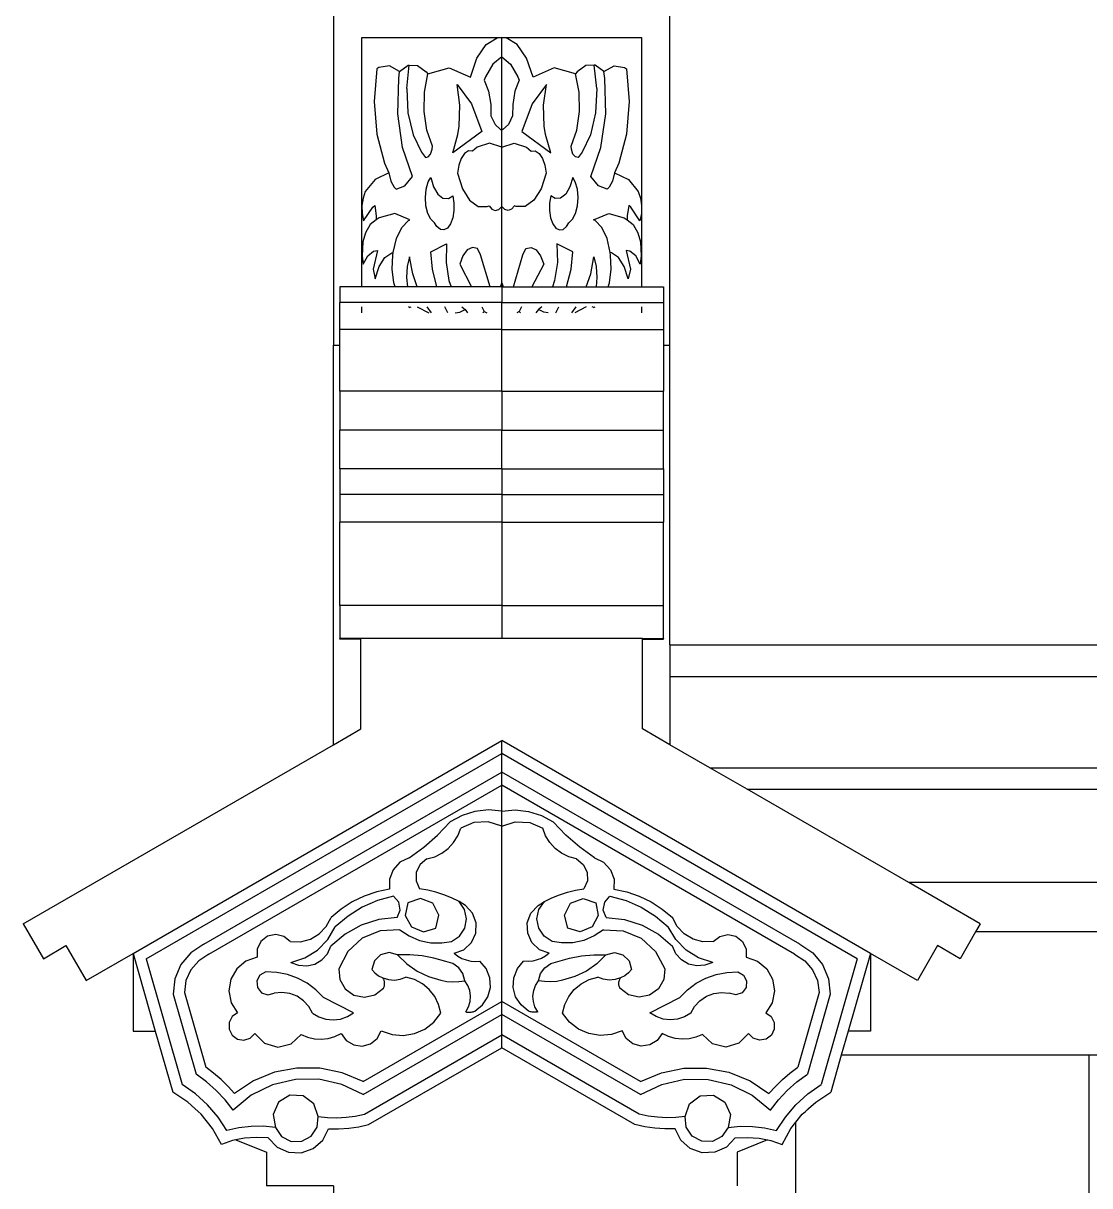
# Model space of a CAD drawing. Extents: x -24961 to 905641, y -154323 to 635957.
# Drawn here: x 405259 to 406528, y -99484 to -98101 of the extents above; entities that cross this region are included whole.
import ezdxf

# ---------------------------------------------------------------- set-up
doc = ezdxf.new("R2010")
doc.units = 0
doc.header["$LTSCALE"] = 1000
doc.header["$MEASUREMENT"] = 0
doc.layers.add('WALL', color=9, linetype='Continuous')
doc.layers.add('建筑_瓦', color=8, linetype='Continuous')

msp = doc.modelspace()

# ---------------------------------------------------------------- linework, layer by layer
for p, q in [((405628.2, -98084.5), (405628.2, -98484.5)), ((406028.2, -98484.5), (406028.2, -98084.5)), ((405661.9, -98318.3), (405661.9, -98118.2)), ((405661.9, -98118.2), (405828.2, -98118.2)), ((405809.8, -98126.5), (405822.8, -98118.7)), ((405822.8, -98118.7), (405828.2, -98118.2)), ((405833.7, -98118.7), (405828.2, -98118.2)), ((405828.2, -98141.2), (405828.2, -98118.2)), ((405828.2, -98118.2), (405994.6, -98118.2)), ((405846.7, -98126.5), (405833.7, -98118.7)), ((405994.6, -98118.2), (405994.6, -98318.3)), ((405798.8, -98142.7), (405809.8, -98126.5)), ((405857.7, -98142.7), (405846.7, -98126.5)), ((405791, -98165.4), (405798.8, -98142.7)), ((405828.2, -98141.2), (405817.6, -98150)), ((405828.2, -98228.5), (405828.2, -98141.2)), ((405828.2, -98141.2), (405838.8, -98150)), ((405865.5, -98165.4), (405857.7, -98142.7)), ((405679.7, -98155.5), (405676.5, -98194.3)), ((405682.1, -98154), (405679.7, -98155.5)), ((405694.6, -98151.8), (405682.1, -98154)), ((405706.7, -98158.7), (405694.6, -98151.8)), ((405705.7, -98166.9), (405706.7, -98158.7)), ((405706.7, -98158.7), (405717.1, -98151.2)), ((405715.2, -98179.1), (405718.2, -98151.2)), ((405717.1, -98151.2), (405718.2, -98151.2)), ((405718.2, -98151.2), (405728.1, -98151.4)), ((405728.1, -98151.4), (405738.5, -98159.1)), ((405736.3, -98183.2), (405740.4, -98161.5)), ((405738.5, -98159.1), (405740.4, -98161.5)), ((405740.4, -98161.5), (405765.8, -98154.5)), ((405765.8, -98154.5), (405791, -98165.4)), ((405817.6, -98150), (405809, -98165.2)), ((405838.8, -98150), (405847.5, -98165.2)), ((405890.6, -98154.5), (405865.5, -98165.4)), ((405916.1, -98161.5), (405890.6, -98154.5)), ((405918, -98159.1), (405916.1, -98161.5)), ((405920.2, -98183.2), (405916.1, -98161.5)), ((405928.3, -98151.4), (405918, -98159.1)), ((405938.3, -98151.2), (405928.3, -98151.4)), ((405941.3, -98179.1), (405938.3, -98151.2)), ((405939.4, -98151.2), (405938.3, -98151.2)), ((405949.7, -98158.7), (405939.4, -98151.2)), ((405949.7, -98158.7), (405961.8, -98151.8)), ((405950.8, -98166.9), (405949.7, -98158.7)), ((405961.8, -98151.8), (405974.3, -98154)), ((405974.3, -98154), (405976.7, -98155.5)), ((405976.7, -98155.5), (405980, -98194.3)), ((405704.5, -98208.9), (405705.7, -98166.9)), ((405778.4, -98198.6), (405775.1, -98174.2)), ((405775.1, -98174.2), (405792.1, -98197)), ((405809, -98165.2), (405807.5, -98168.9)), ((405807.5, -98168.9), (405812.6, -98182.1)), ((405848.9, -98168.9), (405843.9, -98182.1)), ((405847.5, -98165.2), (405848.9, -98168.9)), ((405881.4, -98174.2), (405864.4, -98197)), ((405878, -98198.6), (405881.4, -98174.2)), ((405952, -98208.9), (405950.8, -98166.9)), ((405715.2, -98179.1), (405716.7, -98207.8)), ((405735.8, -98206.4), (405736.3, -98183.2)), ((405812.6, -98182.1), (405815.2, -98197.9)), ((405843.9, -98182.1), (405841.3, -98197.9)), ((405920.6, -98206.4), (405920.2, -98183.2)), ((405941.3, -98179.1), (405939.7, -98207.8)), ((405676.5, -98194.3), (405679.7, -98233.1)), ((405777.7, -98223.9), (405778.4, -98198.6)), ((405792.1, -98197), (405804.4, -98230)), ((405815.2, -98197.9), (405815.4, -98211.3)), ((405841.3, -98197.9), (405841.1, -98211.3)), ((405864.4, -98197), (405852, -98230)), ((405878.8, -98223.9), (405878, -98198.6)), ((405980, -98194.3), (405976.8, -98233.1)), ((405710.2, -98249.3), (405704.5, -98208.9)), ((405716.7, -98207.8), (405722.8, -98233.9)), ((405739.1, -98228.7), (405735.8, -98206.4)), ((405815.4, -98211.3), (405820.4, -98221.6)), ((405841.1, -98211.3), (405836.1, -98221.6)), ((405917.4, -98228.7), (405920.6, -98206.4)), ((405939.7, -98207.8), (405933.7, -98233.9)), ((405946.2, -98249.3), (405952, -98208.9)), ((405745.7, -98247.5), (405739.1, -98228.7)), ((405804.4, -98230), (405769.9, -98255.4)), ((405776.2, -98233.6), (405777.7, -98223.9)), ((405820.4, -98221.6), (405826.8, -98227.9)), ((405826.8, -98227.9), (405828.2, -98228.5)), ((405829.6, -98227.9), (405828.2, -98228.5)), ((405828.2, -98248.8), (405828.2, -98228.5)), ((405836.1, -98221.6), (405829.6, -98227.9)), ((405852, -98230), (405886.6, -98255.4)), ((405880.3, -98233.6), (405878.8, -98223.9)), ((405910.7, -98247.5), (405917.4, -98228.7)), ((405679.7, -98233.1), (405688.9, -98267.6)), ((405722.8, -98233.9), (405732.6, -98254.6)), ((405769.9, -98255.4), (405776.2, -98233.6)), ((405813.5, -98243.8), (405798.9, -98248.9)), ((405828.2, -98248.8), (405813.5, -98243.8)), ((405828.2, -98248.8), (405842.9, -98243.8)), ((405842.9, -98243.8), (405857.6, -98248.9)), ((405886.6, -98255.4), (405880.3, -98233.6)), ((405933.7, -98233.9), (405923.9, -98254.6)), ((405976.8, -98233.1), (405967.5, -98267.6)), ((405722.2, -98283.5), (405710.2, -98249.3)), ((405732.6, -98254.6), (405737.4, -98260.9)), ((405740.7, -98260.4), (405743.5, -98257)), ((405743.5, -98257), (405745.3, -98251.3)), ((405745.3, -98251.3), (405745.7, -98247.5)), ((405783.8, -98256.2), (405779.8, -98262.1)), ((405788.5, -98253.3), (405783.8, -98256.2)), ((405793.3, -98253.6), (405788.5, -98253.3)), ((405798.9, -98248.9), (405793.3, -98253.6)), ((405828.2, -98319.2), (405828.2, -98248.8)), ((405857.6, -98248.9), (405863.1, -98253.6)), ((405863.1, -98253.6), (405868, -98253.3)), ((405868, -98253.3), (405872.7, -98256.2)), ((405872.7, -98256.2), (405876.7, -98262.1)), ((405911.1, -98251.3), (405910.7, -98247.5)), ((405913, -98257), (405911.1, -98251.3)), ((405915.8, -98260.4), (405913, -98257)), ((405923.9, -98254.6), (405919.1, -98260.9)), ((405934.3, -98283.5), (405946.2, -98249.3)), ((405688.9, -98267.6), (405694.1, -98279.3)), ((405737.4, -98260.9), (405740.7, -98260.4)), ((405777, -98270.2), (405775.6, -98279.8)), ((405779.8, -98262.1), (405777, -98270.2)), ((405876.7, -98262.1), (405879.5, -98270.2)), ((405879.5, -98270.2), (405880.9, -98279.8)), ((405919.1, -98260.9), (405915.8, -98260.4)), ((405967.5, -98267.6), (405962.4, -98279.3)), ((405677.6, -98287.2), (405665.9, -98301.5)), ((405694.1, -98279.3), (405677.6, -98287.2)), ((405694.1, -98279.3), (405696.4, -98289.1)), ((405713.1, -98294.6), (405722.2, -98283.5)), ((405740.8, -98290.1), (405743.7, -98284.7)), ((405743.7, -98284.7), (405747.2, -98296)), ((405775.6, -98279.8), (405781.5, -98298.3)), ((405880.9, -98279.8), (405875, -98298.3)), ((405912.8, -98284.7), (405909.3, -98296)), ((405915.7, -98290.1), (405912.8, -98284.7)), ((405943.3, -98294.6), (405934.3, -98283.5)), ((405962.4, -98279.3), (405960.1, -98289.1)), ((405962.4, -98279.3), (405978.9, -98287.2)), ((405978.9, -98287.2), (405990.6, -98301.5)), ((405696.4, -98289.1), (405700.3, -98296.3)), ((405700.3, -98296.3), (405702.7, -98298.6)), ((405702.7, -98298.6), (405713.1, -98294.6)), ((405737.4, -98308.7), (405738.3, -98298.8)), ((405738.3, -98298.8), (405740.8, -98290.1)), ((405747.2, -98296), (405752.2, -98304.5)), ((405781.5, -98298.3), (405790, -98311.9)), ((405875, -98298.3), (405866.5, -98311.9)), ((405909.3, -98296), (405904.3, -98304.5)), ((405918.2, -98298.8), (405915.7, -98290.1)), ((405919.1, -98308.7), (405918.2, -98298.8)), ((405953.7, -98298.6), (405943.3, -98294.6)), ((405956.2, -98296.3), (405953.7, -98298.6)), ((405960.1, -98289.1), (405956.2, -98296.3)), ((405663.2, -98309.3), (405661.9, -98318.3)), ((405665.9, -98301.5), (405663.2, -98309.3)), ((405738.1, -98318.7), (405737.4, -98308.7)), ((405752.2, -98304.5), (405758.3, -98309.3)), ((405758.3, -98309.3), (405764.9, -98309.7)), ((405764.9, -98309.7), (405769.9, -98306.8)), ((405769.9, -98306.8), (405771.4, -98315.3)), ((405771.4, -98315.3), (405771.4, -98324.3)), ((405790, -98311.9), (405800.2, -98319.2)), ((405866.5, -98311.9), (405856.3, -98319.2)), ((405885.1, -98315.3), (405885, -98324.3)), ((405886.6, -98306.8), (405885.1, -98315.3)), ((405891.6, -98309.7), (405886.6, -98306.8)), ((405898.2, -98309.3), (405891.6, -98309.7)), ((405904.3, -98304.5), (405898.2, -98309.3)), ((405918.4, -98318.7), (405919.1, -98308.7)), ((405990.6, -98301.5), (405993.3, -98309.3)), ((405993.3, -98309.3), (405994.6, -98318.3)), ((405661.9, -98318.3), (405662.1, -98327.8)), ((405661.9, -98414.9), (405661.9, -98318.3)), ((405662.1, -98327.8), (405663.8, -98336.6)), ((405663.8, -98336.6), (405674.7, -98320.3)), ((405674.7, -98320.3), (405677.1, -98318.1)), ((405677.1, -98318.1), (405678.9, -98330.3)), ((405700.9, -98327.5), (405682.5, -98332.8)), ((405719, -98335.3), (405700.9, -98327.5)), ((405740.3, -98327.6), (405738.1, -98318.7)), ((405743.9, -98334.5), (405740.3, -98327.6)), ((405771.4, -98324.3), (405770.1, -98332.8)), ((405800.2, -98319.2), (405811, -98319.3)), ((405811, -98319.3), (405813.1, -98318.5)), ((405813.1, -98318.5), (405816.6, -98322.7)), ((405816.6, -98322.7), (405820.6, -98324.3)), ((405820.6, -98324.3), (405824.6, -98323.1)), ((405824.6, -98323.1), (405828.2, -98319.2)), ((405831.8, -98323.1), (405828.2, -98319.2)), ((405828.2, -98410.2), (405828.2, -98319.2)), ((405835.9, -98324.3), (405831.8, -98323.1)), ((405839.9, -98322.7), (405835.9, -98324.3)), ((405843.4, -98318.5), (405839.9, -98322.7)), ((405845.5, -98319.3), (405843.4, -98318.5)), ((405856.3, -98319.2), (405845.5, -98319.3)), ((405885, -98324.3), (405886.4, -98332.8)), ((405912.5, -98334.5), (405916.1, -98327.6)), ((405916.1, -98327.6), (405918.4, -98318.7)), ((405937.4, -98335.3), (405955.6, -98327.5)), ((405955.6, -98327.5), (405974, -98332.8)), ((405979.3, -98318.1), (405977.6, -98330.3)), ((405981.8, -98320.3), (405979.3, -98318.1)), ((405992.7, -98336.6), (405981.8, -98320.3)), ((405994.4, -98327.8), (405992.7, -98336.6)), ((405994.6, -98318.3), (405994.4, -98327.8)), ((405994.6, -98318.3), (405994.6, -98414.9)), ((405671.9, -98340.8), (405666.2, -98350.7)), ((405679, -98335.4), (405671.9, -98340.8)), ((405678.9, -98330.3), (405679, -98335.4)), ((405682.5, -98332.8), (405679, -98335.4)), ((405709.3, -98344.3), (405717.3, -98336.2)), ((405717.3, -98336.2), (405719, -98335.3)), ((405748.4, -98338.6), (405743.9, -98334.5)), ((405751.1, -98343.2), (405748.4, -98338.6)), ((405767.4, -98339.9), (405763.8, -98345)), ((405770.1, -98332.8), (405767.4, -98339.9)), ((405886.4, -98332.8), (405889.1, -98339.9)), ((405889.1, -98339.9), (405892.7, -98345)), ((405905.3, -98343.2), (405908.1, -98338.6)), ((405908.1, -98338.6), (405912.5, -98334.5)), ((405939.2, -98336.2), (405937.4, -98335.3)), ((405947.2, -98344.3), (405939.2, -98336.2)), ((405974, -98332.8), (405977.5, -98335.4)), ((405977.6, -98330.3), (405977.5, -98335.4)), ((405977.5, -98335.4), (405984.5, -98340.8)), ((405984.5, -98340.8), (405990.3, -98350.7)), ((405666.2, -98350.7), (405663, -98361.2)), ((405703, -98357.4), (405709.3, -98344.3)), ((405755.2, -98346.7), (405751.1, -98343.2)), ((405759.5, -98347.3), (405755.2, -98346.7)), ((405763.8, -98345), (405759.5, -98347.3)), ((405892.7, -98345), (405896.9, -98347.3)), ((405896.9, -98347.3), (405901.3, -98346.7)), ((405901.3, -98346.7), (405905.3, -98343.2)), ((405953.5, -98357.4), (405947.2, -98344.3)), ((405990.3, -98350.7), (405993.5, -98361.2)), ((405663, -98361.2), (405662.3, -98378.1)), ((405699.2, -98374), (405703, -98357.4)), ((405743.7, -98373.4), (405762.6, -98363.6)), ((405762.6, -98363.6), (405762.1, -98386)), ((405793.3, -98368), (405787.3, -98371)), ((405799.5, -98369.4), (405793.3, -98368)), ((405803, -98376.8), (405799.5, -98369.4)), ((405853.5, -98376.8), (405857, -98369.4)), ((405857, -98369.4), (405863.2, -98368)), ((405863.2, -98368), (405869.2, -98371)), ((405912.8, -98373.4), (405893.9, -98363.6)), ((405893.9, -98363.6), (405894.4, -98386)), ((405957.3, -98374), (405953.5, -98357.4)), ((405993.5, -98361.2), (405994.1, -98378.1)), ((405662.3, -98378.1), (405663.3, -98388)), ((405663.3, -98388), (405668.9, -98378)), ((405668.9, -98378), (405675.8, -98372.5)), ((405680.3, -98371.7), (405675.2, -98394.1)), ((405675.8, -98372.5), (405680.3, -98371.7)), ((405682.5, -98390.9), (405689.3, -98380.1)), ((405689.3, -98380.1), (405697.5, -98374.5)), ((405697.5, -98374.5), (405699.2, -98374)), ((405698, -98393.8), (405698.7, -98377.2)), ((405698.7, -98377.2), (405699.2, -98374)), ((405718.7, -98379.1), (405715.8, -98390.9)), ((405722.3, -98399.4), (405718.7, -98379.1)), ((405745.8, -98393.9), (405743.7, -98373.4)), ((405782, -98377.9), (405778.2, -98387.9)), ((405787.3, -98371), (405782, -98377.9)), ((405814.3, -98414.9), (405803, -98376.8)), ((405842.2, -98414.9), (405853.5, -98376.8)), ((405869.2, -98371), (405874.5, -98377.9)), ((405874.5, -98377.9), (405878.3, -98387.9)), ((405910.7, -98393.9), (405912.8, -98373.4)), ((405934.2, -98399.4), (405937.8, -98379.1)), ((405937.8, -98379.1), (405940.6, -98390.9)), ((405957.7, -98377.2), (405957.3, -98374)), ((405959, -98374.5), (405957.3, -98374)), ((405958.5, -98393.8), (405957.7, -98377.2)), ((405967.1, -98380.1), (405959, -98374.5)), ((405974, -98390.9), (405967.1, -98380.1)), ((405980.7, -98372.5), (405976.2, -98371.7)), ((405976.2, -98371.7), (405981.3, -98394.1)), ((405987.6, -98378), (405980.7, -98372.5)), ((405993.1, -98388), (405987.6, -98378)), ((405994.1, -98378.1), (405993.1, -98388)), ((405675.2, -98394.1), (405677.7, -98405.6)), ((405677.7, -98405.6), (405682.5, -98390.9)), ((405699.9, -98410), (405698, -98393.8)), ((405715.8, -98390.9), (405715, -98404)), ((405751, -98414.9), (405745.8, -98393.9)), ((405762.1, -98386), (405765.2, -98407.4)), ((405778.2, -98387.9), (405792.2, -98414.9)), ((405878.3, -98387.9), (405864.2, -98414.9)), ((405894.4, -98386), (405891.2, -98407.4)), ((405905.4, -98414.9), (405910.7, -98393.9)), ((405940.6, -98390.9), (405941.5, -98404)), ((405956.6, -98410), (405958.5, -98393.8)), ((405978.7, -98405.6), (405974, -98390.9)), ((405981.3, -98394.1), (405978.7, -98405.6)), ((405701.5, -98414.9), (405699.9, -98410)), ((405715, -98404), (405716.1, -98414.9)), ((405727.7, -98414.9), (405722.3, -98399.4)), ((405765.2, -98407.4), (405767.9, -98414.9)), ((405828.2, -98410.2), (405826.4, -98414.9)), ((405828.2, -98414.9), (405828.2, -98410.2)), ((405828.2, -98410.2), (405830.1, -98414.9)), ((405891.2, -98407.4), (405888.6, -98414.9)), ((405928.8, -98414.9), (405934.2, -98399.4)), ((405941.5, -98404), (405940.4, -98414.9)), ((405955, -98414.9), (405956.6, -98410)), ((405635.8, -98414.9), (405635.8, -98433.7)), ((405661.9, -98414.9), (405635.8, -98414.9)), ((405701.5, -98414.9), (405661.9, -98414.9)), ((405716.1, -98414.9), (405701.5, -98414.9)), ((405727.7, -98414.9), (405716.1, -98414.9)), ((405751, -98414.9), (405727.7, -98414.9)), ((405767.9, -98414.9), (405751, -98414.9)), ((405792.2, -98414.9), (405767.9, -98414.9)), ((405814.3, -98414.9), (405792.2, -98414.9)), ((405826.4, -98414.9), (405814.3, -98414.9)), ((405828.2, -98414.9), (405826.4, -98414.9)), ((405828.2, -98414.9), (405828.2, -98433.7)), ((405828.2, -98414.9), (405830.1, -98414.9)), ((405830.1, -98414.9), (405842.2, -98414.9)), ((405842.2, -98414.9), (405864.2, -98414.9)), ((405864.2, -98414.9), (405888.6, -98414.9)), ((405888.6, -98414.9), (405905.4, -98414.9)), ((405905.4, -98414.9), (405928.8, -98414.9)), ((405928.8, -98414.9), (405940.4, -98414.9)), ((405940.4, -98414.9), (405955, -98414.9)), ((405955, -98414.9), (405994.6, -98414.9)), ((405994.6, -98414.9), (406020.7, -98414.9)), ((406020.7, -98414.9), (406020.7, -98433.7)), ((405828.2, -98433.7), (405635.8, -98433.7)), ((405635.8, -98465.8), (405635.8, -98433.7)), ((405661.9, -98445.8), (405661.9, -98438.6)), ((405718.5, -98439.5), (405717.2, -98438.6)), ((405718.5, -98439.5), (405720.5, -98438.6)), ((405727.7, -98438.6), (405741.4, -98445.8)), ((405744.8, -98445.8), (405739.7, -98438.6)), ((405764.1, -98445.8), (405760.4, -98438.6)), ((405780.6, -98438.6), (405784.6, -98441.9)), ((405804.6, -98438.6), (405807.5, -98444.2)), ((405828.2, -98433.7), (406020.7, -98433.7)), ((405828.2, -98465.8), (405828.2, -98433.7)), ((405851.9, -98438.6), (405849, -98444.2)), ((405875.9, -98438.6), (405871.9, -98441.9)), ((405892.4, -98445.8), (405896.1, -98438.6)), ((405911.7, -98445.8), (405916.8, -98438.6)), ((405928.8, -98438.6), (405915, -98445.8)), ((405937.9, -98439.5), (405936, -98438.6)), ((405937.9, -98439.5), (405939.3, -98438.6)), ((405994.6, -98438.6), (405994.6, -98445.8)), ((406020.7, -98433.7), (406020.7, -98465.8)), ((405773, -98445.8), (405778.2, -98445.2)), ((405778.2, -98445.2), (405784.6, -98441.9)), ((405784.6, -98441.9), (405787.6, -98445.8)), ((405805.9, -98445.8), (405807.5, -98444.2)), ((405807.5, -98444.2), (405810.4, -98445.8)), ((405849, -98444.2), (405846, -98445.8)), ((405850.6, -98445.8), (405849, -98444.2)), ((405871.9, -98441.9), (405868.9, -98445.8)), ((405878.2, -98445.2), (405871.9, -98441.9)), ((405883.5, -98445.8), (405878.2, -98445.2)), ((405828.2, -98465.8), (405635.8, -98465.8)), ((405635.8, -98484.5), (405635.8, -98465.8)), ((405828.2, -98539.1), (405828.2, -98465.8)), ((405828.2, -98465.8), (406020.7, -98465.8)), ((406020.7, -98465.8), (406020.7, -98484.5)), ((405628.2, -98484.5), (405635.8, -98484.5)), ((405628.2, -98959.7), (405628.2, -98484.5)), ((405635.8, -98539.1), (405635.8, -98484.5)), ((406020.7, -98484.5), (406028.2, -98484.5)), ((406020.7, -98484.5), (406020.7, -98539.1)), ((406028.2, -98840.9), (406028.2, -98484.5)), ((405828.2, -98539.1), (405635.8, -98539.1)), ((405635.8, -98539.1), (405635.8, -98585.4)), ((405828.2, -98539.1), (405828.2, -98585.4)), ((405828.2, -98539.1), (406020.7, -98539.1)), ((406020.7, -98585.4), (406020.7, -98539.1)), ((405828.2, -98585.4), (405635.8, -98585.4)), ((405635.8, -98631.6), (405635.8, -98585.4)), ((405828.2, -98585.4), (406020.7, -98585.4)), ((405828.2, -98631.6), (405828.2, -98585.4)), ((406020.7, -98631.6), (406020.7, -98585.4)), ((405635.8, -98631.6), (405635.8, -98662)), ((405828.2, -98631.6), (405635.8, -98631.6)), ((405828.2, -98631.6), (406020.7, -98631.6)), ((405828.2, -98631.6), (405828.2, -98662)), ((406020.7, -98631.6), (406020.7, -98662)), ((405828.2, -98662), (405635.8, -98662)), ((405635.8, -98662), (405635.8, -98695.1)), ((405828.2, -98662), (406020.7, -98662)), ((405828.2, -98662), (405828.2, -98695.1)), ((406020.7, -98662), (406020.7, -98695.1)), ((405828.2, -98695.1), (405635.8, -98695.1)), ((405635.8, -98793.9), (405635.8, -98695.1)), ((405828.2, -98695.1), (406020.7, -98695.1)), ((405828.2, -98695.1), (405828.2, -98793.9)), ((406020.7, -98793.9), (406020.7, -98695.1)), ((405828.2, -98793.9), (405635.8, -98793.9)), ((405635.8, -98793.9), (405635.8, -98833.4)), ((405828.2, -98793.9), (406020.7, -98793.9)), ((405828.2, -98793.9), (405828.2, -98833.4)), ((406020.7, -98833.4), (406020.7, -98793.9)), ((405635.8, -98833.7), (405635.8, -98833.4)), ((405660.7, -98833.4), (405635.8, -98833.4)), ((405660.7, -98833.7), (405635.8, -98833.7)), ((405635.8, -98834), (405635.8, -98833.7)), ((405660.7, -98834), (405635.8, -98834)), ((405828.2, -98833.4), (405660.7, -98833.4)), ((405660.7, -98833.7), (405660.7, -98833.4)), ((405660.7, -98834), (405660.7, -98833.7)), ((405660.7, -98941), (405660.7, -98834)), ((405995.7, -98833.4), (405828.2, -98833.4)), ((405995.7, -98833.4), (406020.7, -98833.4)), ((405995.7, -98833.7), (405995.7, -98833.4)), ((405995.7, -98833.7), (406020.7, -98833.7)), ((405995.7, -98834), (405995.7, -98833.7)), ((405995.7, -98834), (406020.7, -98834)), ((405995.7, -98941), (405995.7, -98834)), ((406020.7, -98833.4), (406020.7, -98833.7)), ((406020.7, -98834), (406020.7, -98833.7)), ((406028.2, -98840.9), (431128.2, -98840.9)), ((406028.2, -98840.9), (406028.2, -98878.5)), ((406028.2, -98878.5), (431128.2, -98878.5)), ((406028.2, -98878.5), (406028.2, -98959.7)), ((405628.2, -98959.7), (405660.7, -98941)), ((406028.2, -98959.7), (405995.7, -98941)), ((405259, -99172.9), (405628.2, -98959.7)), ((405389.6, -99208), (405828.2, -98954.8)), ((405828.2, -98970.1), (405828.2, -98954.8)), ((406266.9, -99208), (405828.2, -98954.8)), ((406075.9, -98987.2), (406028.2, -98959.7)), ((405405.2, -99214.4), (405828.2, -98970.1)), ((405828.2, -98992.5), (405828.2, -98970.1)), ((406251.2, -99214.4), (405828.2, -98970.1)), ((405473.7, -99197.2), (405828.2, -98992.5)), ((405828.2, -99007.9), (405828.2, -98992.5)), ((406182.7, -99197.2), (405828.2, -98992.5)), ((406075.9, -98987.2), (431080.6, -98987.2)), ((406120.1, -99012.8), (406075.9, -98987.2)), ((405479.8, -99209), (405828.2, -99007.9)), ((405828.2, -99038.7), (405828.2, -99007.9)), ((406176.7, -99209), (405828.2, -99007.9)), ((406120.1, -99012.8), (431036.3, -99012.8)), ((406312.5, -99123.8), (406120.1, -99012.8)), ((405781, -99043.9), (405767, -99051.6)), ((405796.3, -99039), (405781, -99043.9)), ((405812.3, -99037.3), (405796.3, -99039)), ((405828.2, -99038.7), (405812.3, -99037.3)), ((405828.2, -99038.7), (405844.2, -99037.3)), ((405828.2, -99056.7), (405828.2, -99038.7)), ((405844.2, -99037.3), (405860.2, -99039)), ((405860.2, -99039), (405875.4, -99043.9)), ((405875.4, -99043.9), (405889.5, -99051.6)), ((405751.9, -99067.3), (405767, -99051.6)), ((405776, -99068.1), (405779.5, -99059.2)), ((405795, -99052.2), (405779.5, -99059.2)), ((405812, -99051.3), (405795, -99052.2)), ((405828.2, -99056.7), (405812, -99051.3)), ((405828.2, -99056.7), (405844.4, -99051.3)), ((405828.2, -99265.4), (405828.2, -99056.7)), ((405844.4, -99051.3), (405861.5, -99052.2)), ((405861.5, -99052.2), (405877, -99059.2)), ((405880.4, -99068.1), (405877, -99059.2)), ((405904.6, -99067.3), (405889.5, -99051.6)), ((405735.5, -99081.5), (405751.9, -99067.3)), ((405771, -99076.2), (405776, -99068.1)), ((405885.4, -99076.2), (405880.4, -99068.1)), ((405921, -99081.5), (405904.6, -99067.3)), ((405718, -99094.4), (405735.5, -99081.5)), ((405748.5, -99093.1), (405757, -99088.9)), ((405757, -99088.9), (405764.6, -99083.2)), ((405764.6, -99083.2), (405771, -99076.2)), ((405891.9, -99083.2), (405885.4, -99076.2)), ((405899.5, -99088.9), (405891.9, -99083.2)), ((405908, -99093.1), (405899.5, -99088.9)), ((405938.5, -99094.4), (405921, -99081.5)), ((405707.1, -99099.5), (405699, -99108.4)), ((405718, -99094.4), (405707.1, -99099.5)), ((405731.2, -99102.1), (405726.6, -99111.4)), ((405739.3, -99095.7), (405731.2, -99102.1)), ((405739.3, -99095.7), (405748.5, -99093.1)), ((405917.2, -99095.7), (405908, -99093.1)), ((405917.2, -99095.7), (405925.3, -99102.1)), ((405925.3, -99102.1), (405929.9, -99111.4)), ((405938.5, -99094.4), (405949.4, -99099.5)), ((405949.4, -99099.5), (405957.5, -99108.4)), ((405699, -99108.4), (405694.7, -99119.6)), ((405726.6, -99111.4), (405726.4, -99121.7)), ((405929.9, -99111.4), (405930.1, -99121.7)), ((405957.5, -99108.4), (405961.8, -99119.6)), ((405694.7, -99119.6), (405694.9, -99131.6)), ((405726.4, -99121.7), (405730.6, -99131.2)), ((405740.4, -99132.8), (405730.6, -99131.2)), ((405916.1, -99132.8), (405925.8, -99131.2)), ((405930.1, -99121.7), (405925.8, -99131.2)), ((405961.8, -99119.6), (405961.6, -99131.6)), ((430844, -99123.8), (406312.5, -99123.8)), ((406397.4, -99172.9), (406312.5, -99123.8)), ((405664.7, -99140), (405650.5, -99146.8)), ((405680.4, -99145.2), (405662.2, -99153.1)), ((405679.5, -99134.9), (405664.7, -99140)), ((405694.9, -99131.6), (405679.5, -99134.9)), ((405699.5, -99139.9), (405680.4, -99145.2)), ((405705.8, -99147), (405699.5, -99139.9)), ((405731.4, -99142.6), (405716.4, -99148)), ((405746.3, -99148.4), (405731.4, -99142.6)), ((405750, -99135.1), (405740.4, -99132.8)), ((405759.4, -99138.2), (405750, -99135.1)), ((405768.5, -99141.9), (405759.4, -99138.2)), ((405777.4, -99146.4), (405768.5, -99141.9)), ((405879.1, -99146.4), (405887.9, -99141.9)), ((405887.9, -99141.9), (405897.1, -99138.2)), ((405897.1, -99138.2), (405906.5, -99135.1)), ((405906.5, -99135.1), (405916.1, -99132.8)), ((405910.2, -99148.4), (405925.1, -99142.6)), ((405925.1, -99142.6), (405940.1, -99148)), ((405950.7, -99147), (405957, -99139.9)), ((405957, -99139.9), (405976.1, -99145.2)), ((405961.6, -99131.6), (405976.9, -99134.9)), ((405976.1, -99145.2), (405994.3, -99153.1)), ((405976.9, -99134.9), (405991.8, -99140)), ((405991.8, -99140), (406005.9, -99146.8)), ((405637.3, -99155.3), (405625.2, -99165.3)), ((405650.5, -99146.8), (405637.3, -99155.3)), ((405662.2, -99153.1), (405645.4, -99163.6)), ((405704, -99165.4), (405707.5, -99156.4)), ((405707.5, -99156.4), (405705.8, -99147)), ((405716.4, -99148), (405713.5, -99163.1)), ((405753.6, -99162.6), (405746.3, -99148.4)), ((405785.1, -99151), (405777.4, -99146.4)), ((405784, -99155.6), (405777.4, -99146.4)), ((405786.4, -99166.8), (405784, -99155.6)), ((405793.5, -99160), (405785.1, -99151)), ((405863, -99160), (405871.4, -99151)), ((405870.1, -99166.8), (405872.5, -99155.6)), ((405871.4, -99151), (405879.1, -99146.4)), ((405872.5, -99155.6), (405879.1, -99146.4)), ((405902.9, -99162.6), (405910.2, -99148.4)), ((405940.1, -99148), (405942.9, -99163.1)), ((405949, -99156.4), (405950.7, -99147)), ((405952.4, -99165.4), (405949, -99156.4)), ((405994.3, -99153.1), (406011.1, -99163.6)), ((406005.9, -99146.8), (406019.2, -99155.3)), ((406019.2, -99155.3), (406031.3, -99165.3)), ((405259, -99172.9), (405283, -99214.3)), ((405619.5, -99176), (405625.2, -99165.3)), ((405645.4, -99163.6), (405630.2, -99176.3)), ((405682.1, -99167.8), (405661.1, -99174.5)), ((405704, -99165.4), (405682.1, -99167.8)), ((405713.5, -99163.1), (405720.8, -99176.6)), ((405749.7, -99178.1), (405753.6, -99162.6)), ((405784.3, -99178), (405786.4, -99166.8)), ((405797.8, -99171.6), (405793.5, -99160)), ((405797.4, -99183.9), (405797.8, -99171.6)), ((405858.6, -99171.6), (405863, -99160)), ((405859.1, -99183.9), (405858.6, -99171.6)), ((405872.2, -99178), (405870.1, -99166.8)), ((405906.8, -99178.1), (405902.9, -99162.6)), ((405942.9, -99163.1), (405935.7, -99176.6)), ((405952.4, -99165.4), (405974.4, -99167.8)), ((405974.4, -99167.8), (405995.4, -99174.5)), ((406011.1, -99163.6), (406026.3, -99176.3)), ((406037, -99176), (406031.3, -99165.3)), ((406397.4, -99172.9), (406391.9, -99182.5)), ((405559.3, -99185.6), (405549.6, -99187.7)), ((405569, -99187.8), (405559.3, -99185.6)), ((405600.6, -99191), (405611.1, -99184.8)), ((405611.1, -99184.8), (405619.5, -99176)), ((405621.2, -99191.4), (405630.2, -99176.3)), ((405641.9, -99185.2), (405625.1, -99199.5)), ((405661.1, -99174.5), (405641.9, -99185.2)), ((405683.8, -99181), (405662.3, -99190)), ((405707.1, -99179.8), (405683.8, -99181)), ((405707.1, -99179.8), (405718.2, -99187.3)), ((405720.8, -99176.6), (405735, -99182.5)), ((405735, -99182.5), (405749.7, -99178.1)), ((405777.9, -99187.5), (405784.3, -99178)), ((405792.3, -99195.1), (405797.4, -99183.9)), ((405864.2, -99195.1), (405859.1, -99183.9)), ((405878.6, -99187.5), (405872.2, -99178)), ((405921.5, -99182.5), (405906.8, -99178.1)), ((405935.7, -99176.6), (405921.5, -99182.5)), ((405949.4, -99179.8), (405938.3, -99187.3)), ((405949.4, -99179.8), (405972.6, -99181)), ((405972.6, -99181), (405994.1, -99190)), ((405995.4, -99174.5), (406014.6, -99185.2)), ((406014.6, -99185.2), (406031.3, -99199.5)), ((406035.3, -99191.4), (406026.3, -99176.3)), ((406045.4, -99184.8), (406037, -99176)), ((406055.9, -99191), (406045.4, -99184.8)), ((406087.5, -99187.8), (406097.2, -99185.6)), ((406097.2, -99185.6), (406106.9, -99187.7)), ((406391.9, -99182.5), (406373.5, -99214.3)), ((430764.6, -99182.5), (406391.9, -99182.5)), ((405283, -99214.3), (405309.8, -99198.8)), ((405309.8, -99198.8), (405333.7, -99240.3)), ((405473.7, -99197.2), (405458.3, -99207.2)), ((405541.8, -99193.9), (405537.4, -99202.8)), ((405549.6, -99187.7), (405541.8, -99193.9)), ((405576.7, -99194), (405569, -99187.8)), ((405576.7, -99194), (405588.9, -99194.2)), ((405588.9, -99194.2), (405600.6, -99191)), ((405608.9, -99204), (405621.2, -99191.4)), ((405621, -99208.4), (405625.1, -99199.5)), ((405662.3, -99190), (405645.1, -99205.7)), ((405718.2, -99187.3), (405730.5, -99192.6)), ((405730.5, -99192.6), (405743.7, -99195.4)), ((405743.7, -99195.4), (405757.1, -99195.6)), ((405757.1, -99195.6), (405768.3, -99193.7)), ((405768.3, -99193.7), (405777.9, -99187.5)), ((405783.2, -99203.6), (405792.3, -99195.1)), ((405873.3, -99203.6), (405864.2, -99195.1)), ((405888.1, -99193.7), (405878.6, -99187.5)), ((405899.4, -99195.6), (405888.1, -99193.7)), ((405912.8, -99195.4), (405899.4, -99195.6)), ((405925.9, -99192.6), (405912.8, -99195.4)), ((405938.3, -99187.3), (405925.9, -99192.6)), ((405994.1, -99190), (406011.3, -99205.7)), ((406035.5, -99208.4), (406031.3, -99199.5)), ((406047.6, -99204), (406035.3, -99191.4)), ((406067.6, -99194.2), (406055.9, -99191)), ((406079.8, -99194), (406067.6, -99194.2)), ((406079.8, -99194), (406087.5, -99187.8)), ((406106.9, -99187.7), (406114.7, -99193.9)), ((406114.7, -99193.9), (406119, -99202.8)), ((406182.7, -99197.2), (406198.2, -99207.2)), ((406346.7, -99198.8), (406322.7, -99240.3)), ((406373.5, -99214.3), (406346.7, -99198.8)), ((405333.7, -99240.3), (405389.6, -99208)), ((405389.6, -99208), (405389.6, -99300.5)), ((405389.6, -99208), (405416, -99300.5)), ((405405.2, -99214.4), (405448.1, -99364.2)), ((405458.3, -99207.2), (405446.5, -99221.4)), ((405479.8, -99209), (405467.8, -99216.7)), ((405537.4, -99212.7), (405523.9, -99217.4)), ((405537.4, -99202.8), (405537.4, -99212.7)), ((405577.3, -99218.7), (405594, -99213.2)), ((405594, -99213.2), (405608.9, -99204)), ((405614.3, -99215.7), (405621, -99208.4)), ((405645.1, -99205.7), (405634.3, -99226.3)), ((405684.2, -99209.8), (405676.7, -99217)), ((405694.3, -99207.1), (405684.2, -99209.8)), ((405704.4, -99209.7), (405694.3, -99207.1)), ((405704.4, -99209.7), (405715.2, -99220.3)), ((405718.9, -99209.8), (405704.4, -99209.7)), ((405733.4, -99211.1), (405718.9, -99209.8)), ((405747.6, -99213.7), (405733.4, -99211.1)), ((405761.6, -99217.5), (405747.6, -99213.7)), ((405771.7, -99207.9), (405783.2, -99203.6)), ((405771.7, -99207.9), (405776, -99211.2)), ((405776, -99211.2), (405780.8, -99213.9)), ((405780.8, -99213.9), (405786, -99215.8)), ((405875.6, -99213.9), (405870.5, -99215.8)), ((405884.8, -99207.9), (405873.3, -99203.6)), ((405880.4, -99211.2), (405875.6, -99213.9)), ((405884.8, -99207.9), (405880.4, -99211.2)), ((405894.9, -99217.5), (405908.8, -99213.7)), ((405908.8, -99213.7), (405923.1, -99211.1)), ((405923.1, -99211.1), (405937.6, -99209.8)), ((405937.6, -99209.8), (405952.1, -99209.7)), ((405952.1, -99209.7), (405941.3, -99220.3)), ((405952.1, -99209.7), (405962.2, -99207.1)), ((405962.2, -99207.1), (405972.2, -99209.8)), ((405972.2, -99209.8), (405979.8, -99217)), ((406011.3, -99205.7), (406022.2, -99226.3)), ((406042.2, -99215.7), (406035.5, -99208.4)), ((406062.5, -99213.2), (406047.6, -99204)), ((406079.2, -99218.7), (406062.5, -99213.2)), ((406119, -99202.8), (406119.1, -99212.7)), ((406119.1, -99212.7), (406132.5, -99217.4)), ((406176.7, -99209), (406188.7, -99216.7)), ((406198.2, -99207.2), (406210, -99221.4)), ((406251.2, -99214.4), (406208.4, -99364.2)), ((406266.9, -99208), (406240.4, -99300.5)), ((406266.9, -99208), (406266.9, -99300.5)), ((406322.7, -99240.3), (406266.9, -99208)), ((405446.5, -99221.4), (405439.4, -99238.3)), ((405458.4, -99227.4), (405452.6, -99240.4)), ((405467.8, -99216.7), (405458.4, -99227.4)), ((405513, -99226.4), (405506, -99238.7)), ((405523.9, -99217.4), (405513, -99226.4)), ((405577.3, -99218.7), (405586.4, -99222.2)), ((405586.4, -99222.2), (405596.3, -99222.9)), ((405596.3, -99222.9), (405605.8, -99220.7)), ((405605.8, -99220.7), (405614.3, -99215.7)), ((405634.3, -99226.3), (405635.5, -99239.1)), ((405676.7, -99217), (405673.6, -99227)), ((405673.6, -99227), (405677.4, -99231.1)), ((405715.2, -99220.3), (405727.6, -99229.1)), ((405769.9, -99220), (405761.6, -99217.5)), ((405777, -99225.1), (405769.9, -99220)), ((405782, -99232.1), (405777, -99225.1)), ((405786, -99215.8), (405791.3, -99217.1)), ((405791.3, -99217.1), (405796.8, -99217.5)), ((405796.8, -99217.5), (405802.3, -99217.2)), ((405809.7, -99226.1), (405802.3, -99217.2)), ((405814, -99236.9), (405809.7, -99226.1)), ((405842.5, -99236.9), (405846.8, -99226.1)), ((405846.8, -99226.1), (405854.2, -99217.2)), ((405859.7, -99217.5), (405854.2, -99217.2)), ((405865.2, -99217.1), (405859.7, -99217.5)), ((405870.5, -99215.8), (405865.2, -99217.1)), ((405874.5, -99232.1), (405879.5, -99225.1)), ((405879.5, -99225.1), (405886.5, -99220)), ((405886.5, -99220), (405894.9, -99217.5)), ((405941.3, -99220.3), (405928.9, -99229.1)), ((405982.8, -99227), (405979.1, -99231.1)), ((405979.8, -99217), (405982.8, -99227)), ((406022.2, -99226.3), (406021, -99239.1)), ((406050.6, -99220.7), (406042.2, -99215.7)), ((406060.2, -99222.9), (406050.6, -99220.7)), ((406070, -99222.2), (406060.2, -99222.9)), ((406079.2, -99218.7), (406070, -99222.2)), ((406132.5, -99217.4), (406143.5, -99226.4)), ((406143.5, -99226.4), (406150.5, -99238.7)), ((406188.7, -99216.7), (406198, -99227.4)), ((406198, -99227.4), (406203.9, -99240.4)), ((406210, -99221.4), (406217.1, -99238.3)), ((405439.4, -99238.3), (405437.5, -99256.6)), ((405452.6, -99240.4), (405450.7, -99254.5)), ((405506, -99238.7), (405503.7, -99252.7)), ((405540.6, -99233.8), (405536.9, -99240.8)), ((405536.9, -99240.8), (405537.5, -99248.6)), ((405547.6, -99230.1), (405540.6, -99233.8)), ((405560.5, -99230.7), (405547.6, -99230.1)), ((405573.2, -99233.2), (405560.5, -99230.7)), ((405585.3, -99237.5), (405573.2, -99233.2)), ((405596.7, -99243.6), (405585.3, -99237.5)), ((405635.5, -99239.1), (405641.9, -99250.2)), ((405677.4, -99231.1), (405681.8, -99234.6)), ((405681.8, -99234.6), (405686.8, -99237.2)), ((405687.2, -99237.8), (405686.8, -99237.2)), ((405686.8, -99237.2), (405693.5, -99239.2)), ((405687.6, -99238.5), (405687.2, -99237.8)), ((405687.9, -99239.1), (405687.6, -99238.5)), ((405688.2, -99239.8), (405687.9, -99239.1)), ((405688.5, -99240.6), (405688.2, -99239.8)), ((405688.6, -99241.3), (405688.5, -99240.6)), ((405688.8, -99242), (405688.6, -99241.3)), ((405688.9, -99242.8), (405688.8, -99242)), ((405693.5, -99239.2), (405700.5, -99239.7)), ((405700.5, -99239.7), (405707.5, -99238.8)), ((405707.5, -99238.8), (405714.1, -99236.3)), ((405724.3, -99239.2), (405714.1, -99236.3)), ((405733.8, -99244.2), (405724.3, -99239.2)), ((405727.6, -99229.1), (405741.3, -99235.6)), ((405741.3, -99235.6), (405755.8, -99239.8)), ((405755.8, -99239.8), (405762.9, -99241.3)), ((405762.9, -99241.3), (405770.1, -99241.8)), ((405770.1, -99241.8), (405777.3, -99241.6)), ((405777.3, -99241.6), (405784.4, -99240.5)), ((405784.4, -99240.5), (405782, -99232.1)), ((405787.9, -99246.1), (405784.4, -99240.5)), ((405814.7, -99248.5), (405814, -99236.9)), ((405841.8, -99248.5), (405842.5, -99236.9)), ((405868.5, -99246.1), (405872.1, -99240.5)), ((405872.1, -99240.5), (405874.5, -99232.1)), ((405879.2, -99241.6), (405872.1, -99240.5)), ((405886.4, -99241.8), (405879.2, -99241.6)), ((405893.6, -99241.3), (405886.4, -99241.8)), ((405900.7, -99239.8), (405893.6, -99241.3)), ((405915.2, -99235.6), (405900.7, -99239.8)), ((405928.9, -99229.1), (405915.2, -99235.6)), ((405922.7, -99244.2), (405932.1, -99239.2)), ((405932.1, -99239.2), (405942.4, -99236.3)), ((405949, -99238.8), (405942.4, -99236.3)), ((405956, -99239.7), (405949, -99238.8)), ((405963, -99239.2), (405956, -99239.7)), ((405969.7, -99237.2), (405963, -99239.2)), ((405967.6, -99242.8), (405967.7, -99242)), ((405967.7, -99242), (405967.8, -99241.3)), ((405967.8, -99241.3), (405968, -99240.6)), ((405968, -99240.6), (405968.3, -99239.8)), ((405968.3, -99239.8), (405968.6, -99239.1)), ((405968.6, -99239.1), (405968.9, -99238.5)), ((405968.9, -99238.5), (405969.3, -99237.8)), ((405969.3, -99237.8), (405969.7, -99237.2)), ((405974.6, -99234.6), (405969.7, -99237.2)), ((405979.1, -99231.1), (405974.6, -99234.6)), ((406021, -99239.1), (406014.6, -99250.2)), ((406059.7, -99243.6), (406071.1, -99237.5)), ((406071.1, -99237.5), (406083.3, -99233.2)), ((406083.3, -99233.2), (406096, -99230.7)), ((406096, -99230.7), (406108.9, -99230.1)), ((406108.9, -99230.1), (406115.8, -99233.8)), ((406115.8, -99233.8), (406119.6, -99240.8)), ((406119.6, -99240.8), (406119, -99248.6)), ((406150.5, -99238.7), (406152.8, -99252.7)), ((406203.9, -99240.4), (406205.8, -99254.5)), ((406217.1, -99238.3), (406219, -99256.6)), ((405450.7, -99254.5), (405476.2, -99343.5)), ((405503.7, -99252.7), (405506.5, -99266.7)), ((405537.5, -99248.6), (405542.4, -99254.9)), ((405542.4, -99254.9), (405549.9, -99257.4)), ((405549.9, -99257.4), (405557.6, -99255.4)), ((405566.8, -99254.5), (405557.6, -99255.4)), ((405576.1, -99255.7), (405566.8, -99254.5)), ((405584.8, -99259), (405576.1, -99255.7)), ((405607.1, -99251.2), (405596.7, -99243.6)), ((405616.2, -99260.4), (405607.1, -99251.2)), ((405641.9, -99250.2), (405652.3, -99257.7)), ((405677.4, -99257.2), (405687.6, -99249.4)), ((405687.6, -99249.4), (405687.9, -99248.7)), ((405687.9, -99248.7), (405688.2, -99248)), ((405688.2, -99248), (405688.4, -99247.3)), ((405688.4, -99247.3), (405688.6, -99246.6)), ((405688.6, -99246.6), (405688.8, -99245.8)), ((405688.8, -99245.8), (405688.9, -99245.1)), ((405688.9, -99243.6), (405688.9, -99242.8)), ((405688.9, -99244.3), (405688.9, -99243.6)), ((405688.9, -99245.1), (405688.9, -99244.3)), ((405742, -99251), (405733.8, -99244.2)), ((405748.5, -99259.4), (405742, -99251)), ((405790.2, -99252.3), (405787.9, -99246.1)), ((405791.1, -99258.9), (405790.2, -99252.3)), ((405811.7, -99259.7), (405814.7, -99248.5)), ((405844.8, -99259.7), (405841.8, -99248.5)), ((405865.4, -99258.9), (405866.3, -99252.3)), ((405866.3, -99252.3), (405868.5, -99246.1)), ((405907.9, -99259.4), (405914.5, -99251)), ((405914.5, -99251), (405922.7, -99244.2)), ((405967.5, -99243.6), (405967.6, -99242.8)), ((405967.5, -99244.3), (405967.5, -99243.6)), ((405967.6, -99245.1), (405967.5, -99244.3)), ((405967.7, -99245.8), (405967.6, -99245.1)), ((405967.8, -99246.6), (405967.7, -99245.8)), ((405968, -99247.3), (405967.8, -99246.6)), ((405968.3, -99248), (405968, -99247.3)), ((405968.6, -99248.7), (405968.3, -99248)), ((405968.9, -99249.4), (405968.6, -99248.7)), ((405979.1, -99257.2), (405968.9, -99249.4)), ((406014.6, -99250.2), (406004.2, -99257.7)), ((406040.2, -99260.4), (406049.4, -99251.2)), ((406049.4, -99251.2), (406059.7, -99243.6)), ((406071.7, -99259), (406080.4, -99255.7)), ((406080.4, -99255.7), (406089.6, -99254.5)), ((406089.6, -99254.5), (406098.9, -99255.4)), ((406106.6, -99257.4), (406098.9, -99255.4)), ((406114.1, -99254.9), (406106.6, -99257.4)), ((406119, -99248.6), (406114.1, -99254.9)), ((406152.8, -99252.7), (406150, -99266.7)), ((406205.8, -99254.5), (406180.3, -99343.5)), ((405437.5, -99256.6), (405464.7, -99351.8)), ((405506.5, -99266.7), (405514, -99278.7)), ((405592.5, -99264.3), (405584.8, -99259)), ((405598.8, -99271.1), (405592.5, -99264.3)), ((405652, -99278.8), (405616.2, -99260.4)), ((405652.3, -99257.7), (405664.9, -99260.2)), ((405663.3, -99360.6), (405828.2, -99265.4)), ((405664.9, -99260.2), (405677.4, -99257.2)), ((405753.2, -99269), (405748.5, -99259.4)), ((405755.8, -99279.3), (405753.2, -99269)), ((405788.7, -99271.8), (405790.6, -99265.4)), ((405790.6, -99265.4), (405791.1, -99258.9)), ((405796.2, -99276.6), (405805.3, -99269.4)), ((405805.3, -99269.4), (405811.7, -99259.7)), ((405828.2, -99280.8), (405828.2, -99265.4)), ((405993.2, -99360.6), (405828.2, -99265.4)), ((405851.2, -99269.4), (405844.8, -99259.7)), ((405860.2, -99276.6), (405851.2, -99269.4)), ((405865.9, -99265.4), (405865.4, -99258.9)), ((405867.8, -99271.8), (405865.9, -99265.4)), ((405900.6, -99279.3), (405903.2, -99269)), ((405903.2, -99269), (405907.9, -99259.4)), ((405991.6, -99260.2), (405979.1, -99257.2)), ((406004.2, -99257.7), (405991.6, -99260.2)), ((406004.4, -99278.8), (406040.2, -99260.4)), ((406057.7, -99271.1), (406064, -99264.3)), ((406064, -99264.3), (406071.7, -99259)), ((406150, -99266.7), (406142.5, -99278.7)), ((406219, -99256.6), (406191.8, -99351.8)), ((405507.6, -99283.3), (405504, -99290.3)), ((405514, -99278.7), (405507.6, -99283.3)), ((405603.3, -99279.3), (405598.8, -99271.1)), ((405603.3, -99279.3), (405610.8, -99283.6)), ((405636.4, -99286.1), (405644.6, -99283.3)), ((405644.6, -99283.3), (405652, -99278.8)), ((405663.2, -99376), (405828.2, -99280.8)), ((405747.5, -99289.9), (405755.8, -99279.3)), ((405785.5, -99277.6), (405788.7, -99271.8)), ((405785.5, -99277.6), (405786.5, -99277.8)), ((405786.5, -99277.8), (405787.6, -99278)), ((405787.6, -99278), (405788.7, -99278.1)), ((405788.7, -99278.1), (405789.8, -99278.1)), ((405789.8, -99278.1), (405790.9, -99278)), ((405790.9, -99278), (405792, -99277.9)), ((405792, -99277.9), (405793.1, -99277.7)), ((405793.1, -99277.7), (405794.2, -99277.4)), ((405794.2, -99277.4), (405795.2, -99277.1)), ((405795.2, -99277.1), (405796.2, -99276.6)), ((405828.2, -99304.9), (405828.2, -99280.8)), ((405993.2, -99376), (405828.2, -99280.8)), ((405861.3, -99277.1), (405860.2, -99276.6)), ((405862.3, -99277.4), (405861.3, -99277.1)), ((405863.4, -99277.7), (405862.3, -99277.4)), ((405864.5, -99277.9), (405863.4, -99277.7)), ((405865.5, -99278), (405864.5, -99277.9)), ((405866.7, -99278.1), (405865.5, -99278)), ((405867.8, -99278.1), (405866.7, -99278.1)), ((405871, -99277.6), (405867.8, -99271.8)), ((405868.9, -99278), (405867.8, -99278.1)), ((405869.9, -99277.8), (405868.9, -99278)), ((405871, -99277.6), (405869.9, -99277.8)), ((405909, -99289.9), (405900.6, -99279.3)), ((406011.9, -99283.3), (406004.4, -99278.8)), ((406020.1, -99286.1), (406011.9, -99283.3)), ((406053.2, -99279.3), (406045.6, -99283.6)), ((406053.2, -99279.3), (406057.7, -99271.1)), ((406142.5, -99278.7), (406148.9, -99283.3)), ((406148.9, -99283.3), (406152.5, -99290.3)), ((405504, -99290.3), (405504, -99298.1)), ((405610.8, -99283.6), (405619.1, -99286.3)), ((405619.1, -99286.3), (405627.8, -99287.1)), ((405627.8, -99287.1), (405636.4, -99286.1)), ((405736.8, -99298.2), (405747.5, -99289.9)), ((405919.7, -99298.2), (405909, -99289.9)), ((406028.7, -99287.1), (406020.1, -99286.1)), ((406037.4, -99286.3), (406028.7, -99287.1)), ((406045.6, -99283.6), (406037.4, -99286.3)), ((406152.5, -99290.3), (406152.5, -99298.1)), ((405389.6, -99300.5), (405416, -99300.5)), ((405416, -99300.5), (405436.8, -99373)), ((405504, -99298.1), (405507.5, -99305.2)), ((405507.5, -99305.2), (405513.8, -99309.9)), ((405513.8, -99309.9), (405521.5, -99311.2)), ((405521.5, -99311.2), (405529, -99308.8)), ((405529, -99308.8), (405534.7, -99303.4)), ((405534.7, -99303.4), (405546.1, -99315)), ((405577.6, -99315.8), (405589.5, -99304.6)), ((405589.5, -99304.6), (405597.2, -99307.7)), ((405597.2, -99307.7), (405605.3, -99309.5)), ((405605.3, -99309.5), (405613.6, -99310)), ((405613.6, -99310), (405621.8, -99309.1)), ((405621.8, -99309.1), (405629.7, -99306.9)), ((405629.7, -99306.9), (405637.2, -99303.4)), ((405637.2, -99303.4), (405643.3, -99311.7)), ((405664.8, -99399.3), (405828.2, -99304.9)), ((405672.2, -99315.6), (405680.2, -99309.1)), ((405680.2, -99309.1), (405684.9, -99300)), ((405684.9, -99300), (405697.7, -99304.5)), ((405697.7, -99304.5), (405711.1, -99305.7)), ((405711.1, -99305.7), (405724.4, -99303.5)), ((405724.4, -99303.5), (405736.8, -99298.2)), ((405828.2, -99320.3), (405828.2, -99304.9)), ((405991.7, -99399.3), (405828.2, -99304.9)), ((405932, -99303.5), (405919.7, -99298.2)), ((405945.4, -99305.7), (405932, -99303.5)), ((405958.8, -99304.5), (405945.4, -99305.7)), ((405971.5, -99300), (405958.8, -99304.5)), ((405976.3, -99309.1), (405971.5, -99300)), ((405984.3, -99315.6), (405976.3, -99309.1)), ((406019.2, -99303.4), (406013.2, -99311.7)), ((406026.7, -99306.9), (406019.2, -99303.4)), ((406034.7, -99309.1), (406026.7, -99306.9)), ((406042.9, -99310), (406034.7, -99309.1)), ((406051.2, -99309.5), (406042.9, -99310)), ((406059.3, -99307.7), (406051.2, -99309.5)), ((406066.9, -99304.6), (406059.3, -99307.7)), ((406078.9, -99315.8), (406066.9, -99304.6)), ((406121.8, -99303.4), (406110.4, -99315)), ((406127.4, -99308.8), (406121.8, -99303.4)), ((406134.9, -99311.2), (406127.4, -99308.8)), ((406142.7, -99309.9), (406134.9, -99311.2)), ((406149, -99305.2), (406142.7, -99309.9)), ((406152.5, -99298.1), (406149, -99305.2)), ((406240.4, -99300.5), (406232.2, -99329.2)), ((406266.9, -99300.5), (406240.4, -99300.5)), ((405546.1, -99315), (405561.8, -99319.6)), ((405561.8, -99319.6), (405577.6, -99315.8)), ((405643.3, -99311.7), (405652.1, -99317)), ((405652.1, -99317), (405662.3, -99318.4)), ((405662.3, -99318.4), (405672.2, -99315.6)), ((405669.9, -99411.7), (405828.2, -99320.3)), ((405986.6, -99411.7), (405828.2, -99320.3)), ((405994.2, -99318.4), (405984.3, -99315.6)), ((406004.4, -99317), (405994.2, -99318.4)), ((406013.2, -99311.7), (406004.4, -99317)), ((406094.7, -99319.6), (406078.9, -99315.8)), ((406110.4, -99315), (406094.7, -99319.6)), ((406232.2, -99329.2), (406219.7, -99373)), ((406527.2, -99329.2), (406232.2, -99329.2)), ((406677.2, -99329.2), (406527.2, -99329.2)), ((405477.1, -99360.9), (405464.7, -99351.8)), ((405485.4, -99350.5), (405476.2, -99343.5)), ((405494.3, -99358.1), (405485.4, -99350.5)), ((405558, -99349.5), (405532.9, -99359.8)), ((405584.6, -99344.4), (405558, -99349.5)), ((405611.7, -99344.5), (405584.6, -99344.4)), ((405638.3, -99350), (405611.7, -99344.5)), ((405663.3, -99360.6), (405638.3, -99350)), ((405993.2, -99360.6), (406018.2, -99350)), ((406018.2, -99350), (406044.7, -99344.5)), ((406044.7, -99344.5), (406071.8, -99344.4)), ((406071.8, -99344.4), (406098.5, -99349.5)), ((406098.5, -99349.5), (406123.6, -99359.8)), ((406162.2, -99358.1), (406171, -99350.5)), ((406171, -99350.5), (406180.3, -99343.5)), ((406179.4, -99360.9), (406191.8, -99351.8)), ((405463.9, -99375.2), (405448.1, -99364.2)), ((405488.6, -99371.1), (405477.1, -99360.9)), ((405502.6, -99366.2), (405494.3, -99358.1)), ((405510.3, -99374.8), (405502.6, -99366.2)), ((405532.9, -99359.8), (405510.3, -99374.8)), ((405555.5, -99364.4), (405530.3, -99376.7)), ((405582.7, -99358), (405555.5, -99364.4)), ((405610.7, -99357.8), (405582.7, -99358)), ((405638, -99363.9), (405610.7, -99357.8)), ((405663.2, -99376), (405638, -99363.9)), ((405993.2, -99376), (406018.5, -99363.9)), ((406018.5, -99363.9), (406045.8, -99357.8)), ((406045.8, -99357.8), (406073.8, -99358)), ((406073.8, -99358), (406101, -99364.4)), ((406101, -99364.4), (406126.1, -99376.7)), ((406123.6, -99359.8), (406146.1, -99374.8)), ((406146.1, -99374.8), (406153.9, -99366.2)), ((406153.9, -99366.2), (406162.2, -99358.1)), ((406167.8, -99371.1), (406179.4, -99360.9)), ((406192.5, -99375.2), (406208.4, -99364.2)), ((405454.8, -99384.9), (405436.8, -99373)), ((405478.2, -99388.1), (405463.9, -99375.2)), ((405499.2, -99382.3), (405488.6, -99371.1)), ((405530.3, -99376.7), (405508.6, -99394.4)), ((405576.3, -99376.7), (405562.7, -99385)), ((405592.2, -99377.4), (405576.3, -99376.7)), ((405604.9, -99387.1), (405592.2, -99377.4)), ((406051.5, -99387.1), (406064.2, -99377.4)), ((406064.2, -99377.4), (406080.2, -99376.7)), ((406080.2, -99376.7), (406093.7, -99385)), ((406126.1, -99376.7), (406147.8, -99394.4)), ((406157.3, -99382.3), (406167.8, -99371.1)), ((406178.2, -99388.1), (406192.5, -99375.2)), ((406201.7, -99384.9), (406219.7, -99373)), ((405463.1, -99392.5), (405454.8, -99384.9)), ((405463.1, -99392.5), (405463.4, -99393)), ((405467.1, -99396.1), (405463.1, -99392.5)), ((405463.4, -99393), (405467.1, -99396.1)), ((405490.7, -99402.8), (405478.2, -99388.1)), ((405508.6, -99394.4), (405499.2, -99382.3)), ((405562.7, -99385), (405556.3, -99399.6)), ((405610, -99402.2), (405604.9, -99387.1)), ((406046.5, -99402.2), (406051.5, -99387.1)), ((406093.7, -99385), (406100.2, -99399.6)), ((406147.8, -99394.4), (406157.3, -99382.3)), ((406165.7, -99402.8), (406178.2, -99388.1)), ((406189.4, -99396.1), (406193.3, -99392.5)), ((406193.1, -99393), (406189.4, -99396.1)), ((406193.3, -99392.5), (406193.1, -99393)), ((406193.3, -99392.5), (406201.7, -99384.9)), ((405470.7, -99399.5), (405467.1, -99396.1)), ((405484.1, -99416.4), (405470.7, -99399.5)), ((405501.2, -99418.9), (405490.7, -99402.8)), ((405556.3, -99399.6), (405559.1, -99415.2)), ((405608.7, -99414.9), (405610, -99402.2)), ((405610, -99402.2), (405621, -99403.3)), ((405621, -99403.3), (405632, -99403.6)), ((405632, -99403.6), (405643, -99403)), ((405643, -99403), (405654, -99401.6)), ((405654, -99401.6), (405664.8, -99399.3)), ((406002.5, -99401.6), (405991.7, -99399.3)), ((406013.4, -99403), (406002.5, -99401.6)), ((406024.5, -99403.6), (406013.4, -99403)), ((406035.5, -99403.3), (406024.5, -99403.6)), ((406046.5, -99402.2), (406035.5, -99403.3)), ((406047.8, -99414.9), (406046.5, -99402.2)), ((406100.2, -99399.6), (406097.4, -99415.2)), ((406155.2, -99418.9), (406165.7, -99402.8)), ((406178.2, -99409), (406185.7, -99399.5)), ((406185.7, -99399.5), (406189.4, -99396.1)), ((405494.7, -99435.3), (405484.1, -99416.4)), ((405515.5, -99415.6), (405501.2, -99418.9)), ((405530, -99413.8), (405515.5, -99415.6)), ((405544.6, -99413.7), (405530, -99413.8)), ((405559.1, -99415.2), (405544.6, -99413.7)), ((405559.1, -99415.2), (405566.3, -99425.8)), ((405601.7, -99425.5), (405608.7, -99414.9)), ((405615.3, -99430.2), (405622.1, -99416.7)), ((405622.1, -99416.7), (405634.2, -99416.8)), ((405634.2, -99416.8), (405646.2, -99416.1)), ((405646.2, -99416.1), (405658.1, -99414.4)), ((405658.1, -99414.4), (405669.9, -99411.7)), ((405998.4, -99414.4), (405986.6, -99411.7)), ((406010.3, -99416.1), (405998.4, -99414.4)), ((406022.3, -99416.8), (406010.3, -99416.1)), ((406034.4, -99416.7), (406022.3, -99416.8)), ((406041.1, -99430.2), (406034.4, -99416.7)), ((406054.8, -99425.5), (406047.8, -99414.9)), ((406097.4, -99415.2), (406090.1, -99425.8)), ((406097.4, -99415.2), (406111.9, -99413.7)), ((406111.9, -99413.7), (406126.5, -99413.8)), ((406126.5, -99413.8), (406141, -99415.6)), ((406141, -99415.6), (406155.2, -99418.9)), ((406161.8, -99435.3), (406172.3, -99416.4)), ((406172.3, -99416.4), (406178.2, -99409)), ((406178.2, -100446.3), (406178.2, -99409)), ((405508.1, -99430.8), (405494.7, -99435.3)), ((405512, -99430), (405508.1, -99430.8)), ((405522.1, -99428), (405512, -99430)), ((405512, -99430), (405548.2, -99444.7)), ((405536.2, -99426.9), (405522.1, -99428)), ((405550.5, -99427.5), (405536.2, -99426.9)), ((405550.5, -99427.5), (405560.9, -99438.4)), ((405566.3, -99425.8), (405577.7, -99431.7)), ((405577.7, -99431.7), (405590.4, -99431.6)), ((405590.4, -99431.6), (405601.7, -99425.5)), ((405604, -99440.3), (405615.3, -99430.2)), ((406052.5, -99440.3), (406041.1, -99430.2)), ((406066.1, -99431.6), (406054.8, -99425.5)), ((406078.8, -99431.7), (406066.1, -99431.6)), ((406090.1, -99425.8), (406078.8, -99431.7)), ((406106, -99427.5), (406095.6, -99438.4)), ((406106, -99427.5), (406120.2, -99426.9)), ((406144.4, -99430), (406108.2, -99444.7)), ((406120.2, -99426.9), (406134.4, -99428)), ((406134.4, -99428), (406144.4, -99430)), ((406144.4, -99430), (406148.3, -99430.8)), ((406148.3, -99430.8), (406161.8, -99435.3)), ((405548.2, -99444.7), (405548.2, -99484.5)), ((405560.9, -99438.4), (405574.7, -99444.7)), ((405574.7, -99444.7), (405589.8, -99445.3)), ((405589.8, -99445.3), (405604, -99440.3)), ((406066.7, -99445.3), (406052.5, -99440.3)), ((406081.8, -99444.7), (406066.7, -99445.3)), ((406095.6, -99438.4), (406081.8, -99444.7)), ((406108.2, -99444.7), (406108.2, -99484.5)), ((405628.2, -99484.5), (405548.2, -99484.5))]:
    msp.add_line(p, q)
at = {"layer": 'WALL'}
for p, q in [((405628.2, -98084.5), (405628.2, -98484.5)), ((406028.2, -98484.5), (406028.2, -98084.5)), ((405628.2, -98959.7), (405628.2, -98484.5)), ((406028.2, -98840.9), (406028.2, -98484.5)), ((406028.2, -98840.9), (431128.2, -98840.9)), ((405259, -99172.9), (405628.2, -98959.7)), ((405259, -99172.9), (405283, -99214.3)), ((405283, -99214.3), (405309.8, -99198.8)), ((405309.8, -99198.8), (405333.7, -99240.3)), ((405333.7, -99240.3), (405389.6, -99208)), ((405389.6, -99208), (405389.6, -99300.5)), ((405389.6, -99300.5), (405416, -99300.5)), ((405416, -99300.5), (405436.8, -99373)), ((405454.8, -99384.9), (405436.8, -99373)), ((405463.1, -99392.5), (405454.8, -99384.9)), ((405467.1, -99396.1), (405463.1, -99392.5)), ((405463.1, -99392.5), (405463.4, -99393)), ((405463.4, -99393), (405467.1, -99396.1)), ((405470.7, -99399.5), (405467.1, -99396.1)), ((405484.1, -99416.4), (405470.7, -99399.5)), ((405494.7, -99435.3), (405484.1, -99416.4)), ((405530, -99413.8), (405515.5, -99415.6)), ((405508.1, -99430.8), (405494.7, -99435.3)), ((405512, -99430), (405508.1, -99430.8)), ((405522.1, -99428), (405512, -99430)), ((405512, -99430), (405548.2, -99444.7)), ((405548.2, -99444.7), (405548.2, -99484.5)), ((405628.2, -99484.5), (405548.2, -99484.5)), ((405628.2, -99484.5), (405628.2, -99884.5))]:
    msp.add_line(p, q, dxfattribs=at)
at = {"layer": '建筑_瓦'}
msp.add_line((406527.2, -102284.5), (406527.2, -99329.2), dxfattribs=at)

doc.saveas('drawing.dxf')
